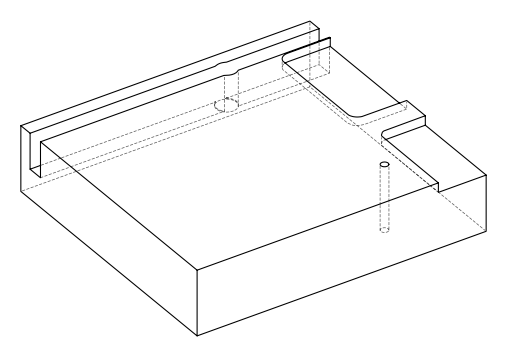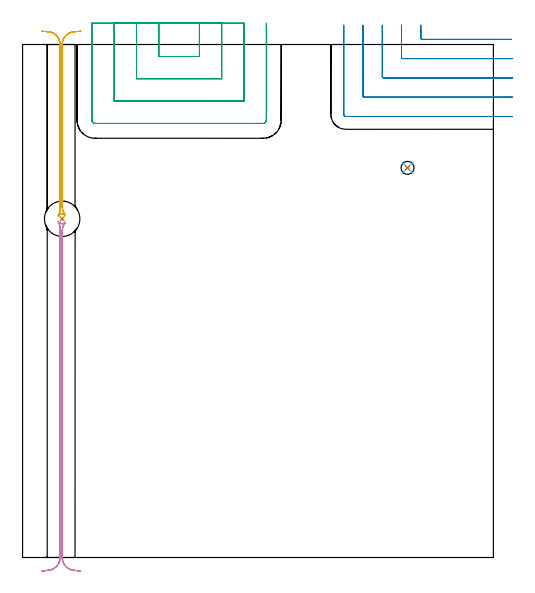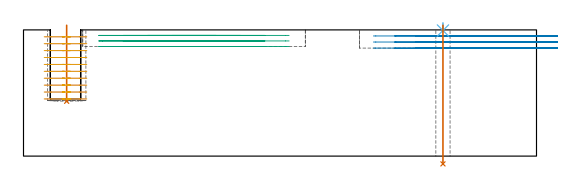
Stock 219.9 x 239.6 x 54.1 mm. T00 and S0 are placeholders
(PLAN: 7 operations, 5 tool changes, 18.8 min)
(1 INDEXABLE_INSERT_DRILL_BLIND_HOLE_FROM_SOLID | STEP1POCKET | NXT0302_004 | 0.13 min | 6496 mm3)
(2 MILL_CORNER_NOTCH_RECTANGULAR | CORNER_NOTCH_RECTANGULAR | NXT0201_011 | Follow Part, ap 3, ae 75% | 2.87 min | 23364 mm3)
(3 MILL_SLOT | SLOT_PARTIAL_RECTANGULAR | UGT0201_131 | Follow Part, ap 3.475, ae 75% | 4.66 min | 29449 mm3)
(4 MILL_RECTANGULAR_SLOT | SLOT_RECTANGULAR | NXT0201_011 | Follow Part, ap 3, ae 75% | 6.97 min | 58086 mm3)
(5 MILL_RECTANGULAR_SLOT_1 | SLOT_RECTANGULAR_1 | NXT0201_011 | Follow Part, ap 3, ae 75% | 3.91 min | 28536 mm3)
(6 SPOT_DRILL | STEP1HOLE | NXT0321_9005460120000 | 0.03 min | 1 mm3)
(7 DRILL_THROUGH_HOLE_INTO_CENTER | STEP1HOLE | UGT0301_183 | 0.24 min | 1571 mm3)
(TOOL NXT0302_004 | Index. Insert Drill 16.5mm [880-D1650L20-05] | D16.5 PA176 FL83 Z2)
(TOOL NXT0201_011 | ENDMILL 12mm [2P460-1200-NA 1630] | D12 FL38 Z6)
(TOOL UGT0201_131 | Carbide End Mill 13.9 | D13.9 FL30 Z4)
(TOOL NXT0321_9005460120000 | NC Spot Drill, 142deg, 12mm, Carbide, Uncoated | D12 PA142 FL30 Z2)
(TOOL UGT0301_183 | Twist Drill 6.1 mm | D6.1 PA118 FL61 Z2)
(OP 1 INDEXABLE_INSERT_DRILL_BLIND_HOLE_FROM_SOLID)
G17 G21 G94 G90
T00 M6
G54
G17 G0 G90 X18.5 Y158.2 S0 M3
G43 Z64.1 H1
G94 G81 G98 Z23.5 F250. R56.1
G80
M5
M2
(OP 2 MILL_CORNER_NOTCH_RECTANGULAR)
G17 G21 G94 G90
T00 M6
G54
G17 G0 G90 X186. Y248.6 S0 M3
G43 Z64.1 H1
Z51.5
G94 G1 Y245.6 F250.
Y242.596 F500.
G3 X186.596 Y242. R0.6
G1 X225.399
X228.399 F250.
G0 Z64.1
X177. Y248.6
Z51.5
G1 Y245.6
Y233.597 F500.
G3 X177.597 Y233. R0.6
G1 X225.9
X228.9 F250.
G0 Z64.1
X168. Y248.6
Z51.5
G1 Y245.6
Y224.597 F500.
G3 X168.597 Y224. R0.6
G1 X225.9
X228.9 F250.
G0 Z64.1
X159. Y248.6
Z51.5
G1 Y245.6
Y215.597 F500.
G3 X159.597 Y215. R0.6
G1 X225.9
X228.9 F250.
G0 Z64.1
X150. Y248.6
Z51.5
G1 Y245.6
Y207. F500.
G3 X151. Y206. R1.
G1 X225.9
X228.9 F250.
G0 Z64.1
X186. Y248.6
Z48.9
G1 Y245.6
Y242.596 F500.
G3 X186.596 Y242. R0.6
G1 X225.399
X228.399 F250.
G0 Z64.1
X177. Y248.6
Z48.9
G1 Y245.6
Y233.597 F500.
G3 X177.597 Y233. R0.6
G1 X225.9
X228.9 F250.
G0 Z64.1
X168. Y248.6
Z48.9
G1 Y245.6
Y224.597 F500.
G3 X168.597 Y224. R0.6
G1 X225.9
X228.9 F250.
G0 Z64.1
X159. Y248.6
Z48.9
G1 Y245.6
Y215.597 F500.
G3 X159.597 Y215. R0.6
G1 X225.9
X228.9 F250.
G0 Z64.1
X150. Y248.6
Z48.9
G1 Y245.6
Y207. F500.
G3 X151. Y206. R1.
G1 X225.9
X228.9 F250.
G0 Z64.1
X186. Y248.6
Z46.3
G1 Y245.6
Y242.596 F500.
G3 X186.596 Y242. R0.6
G1 X225.399
X228.399 F250.
G0 Z64.1
X177. Y248.6
Z46.3
G1 Y245.6
Y233.597 F500.
G3 X177.597 Y233. R0.6
G1 X225.9
X228.9 F250.
G0 Z64.1
X168. Y248.6
Z46.3
G1 Y245.6
Y224.597 F500.
G3 X168.597 Y224. R0.6
G1 X225.9
X228.9 F250.
G0 Z64.1
X159. Y248.6
Z46.3
G1 Y245.6
Y215.597 F500.
G3 X159.597 Y215. R0.6
G1 X225.9
X228.9 F250.
G0 Z64.1
X150. Y248.6
Z46.3
G1 Y245.6
Y207. F500.
G3 X151. Y206. R1.
G1 X225.9
X228.9 F250.
G0 Z64.1
M5
M2
(OP 3 MILL_SLOT)
G17 G21 G94 G90
T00 M6
G54
G17 G0 G90 X63.625 Y249.55 S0 M3
G43 Z64.1 H0
Z51.733
G94 G1 Y246.55 F250.
Y234.025 F500.
X82.575
Y246.55
Y249.55 F250.
X53.2
Y246.55
Y223.6 F500.
X93.
Y246.55
Y249.55 F250.
X42.775
Y246.55
Y213.175 F500.
X103.425
Y246.55
Y249.55 F250.
X32.35
Y246.55
Y204.3 F500.
G3 X33.9 Y202.75 R1.55
G1 X112.3
G3 X113.85 Y204.3 R1.55
G1 Y246.55
Y249.55 F250.
G0 X63.625 Z49.367
G1 Y246.55
Y234.025 F500.
X82.575
Y246.55
Y249.55 F250.
X53.2
Y246.55
Y223.6 F500.
X93.
Y246.55
Y249.55 F250.
X42.775
Y246.55
Y213.175 F500.
X103.425
Y246.55
Y249.55 F250.
X32.35
Y246.55
Y204.3 F500.
G3 X33.9 Y202.75 R1.55
G1 X112.3
G3 X113.85 Y204.3 R1.55
G1 Y246.55
Y249.55 F250.
G0 X63.625 Z47.
G1 Y246.55
Y234.025 F500.
X82.575
Y246.55
Y249.55 F250.
X53.2
Y246.55
Y223.6 F500.
X93.
Y246.55
Y249.55 F250.
X42.775
Y246.55
Y213.175 F500.
X103.425
Y246.55
Y249.55 F250.
X32.35
Y246.55
Y204.3 F500.
G3 X33.9 Y202.75 R1.55
G1 X112.3
G3 X113.85 Y204.3 R1.55
G1 Y246.55
Y249.55 F250.
G0 Z64.1
M5
M2
(OP 4 MILL_RECTANGULAR_SLOT)
G17 G21 G94 G90
T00 M6
G54
G17 G0 G90 X26.886 Y-6.27 S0 M3
G43 Z64.1 H1
Z51.14
G94 G1 X23.901 Y-5.97 F250.
G2 X18.5 Y0. R6. F500.
G1 Y152.465
G2 X20.039 Y156.477 R6.
G1 X20.032 Y156.484
G2 X16.664 Y156.815 R2.3
G1 X16.656 Y156.809
G2 X17.5 Y153.74 R6.
G1 Y0.
G2 X12.099 Y-5.97 R6.
G1 X9.114 Y-6.27 F250.
G0 X26.886 Z48.18
G1 X23.901 Y-5.97
G2 X18.5 Y0. R6. F500.
G1 Y152.465
G2 X20.039 Y156.477 R6.
G1 X20.032 Y156.484
G2 X16.664 Y156.815 R2.3
G1 X16.656 Y156.809
G2 X17.5 Y153.74 R6.
G1 Y0.
G2 X12.099 Y-5.97 R6.
G1 X9.114 Y-6.27 F250.
G0 X26.886 Z45.22
G1 X23.901 Y-5.97
G2 X18.5 Y0. R6. F500.
G1 Y152.465
G2 X20.039 Y156.477 R6.
G1 X20.032 Y156.484
G2 X16.664 Y156.815 R2.3
G1 X16.656 Y156.809
G2 X17.5 Y153.74 R6.
G1 Y0.
G2 X12.099 Y-5.97 R6.
G1 X9.114 Y-6.27 F250.
G0 X26.886 Z42.26
G1 X23.901 Y-5.97
G2 X18.5 Y0. R6. F500.
G1 Y152.465
G2 X20.039 Y156.477 R6.
G1 X20.032 Y156.484
G2 X16.664 Y156.815 R2.3
G1 X16.656 Y156.809
G2 X17.5 Y153.74 R6.
G1 Y0.
G2 X12.099 Y-5.97 R6.
G1 X9.114 Y-6.27 F250.
G0 X26.886 Z39.3
G1 X23.901 Y-5.97
G2 X18.5 Y0. R6. F500.
G1 Y152.465
G2 X20.039 Y156.477 R6.
G1 X20.032 Y156.484
G2 X16.664 Y156.815 R2.3
G1 X16.656 Y156.809
G2 X17.5 Y153.74 R6.
G1 Y0.
G2 X12.099 Y-5.97 R6.
G1 X9.114 Y-6.27 F250.
G0 X26.886 Z36.34
G1 X23.901 Y-5.97
G2 X18.5 Y0. R6. F500.
G1 Y152.465
G2 X20.039 Y156.477 R6.
G1 X20.032 Y156.484
G2 X16.664 Y156.815 R2.3
G1 X16.656 Y156.809
G2 X17.5 Y153.74 R6.
G1 Y0.
G2 X12.099 Y-5.97 R6.
G1 X9.114 Y-6.27 F250.
G0 X26.886 Z33.38
G1 X23.901 Y-5.97
G2 X18.5 Y0. R6. F500.
G1 Y152.465
G2 X20.039 Y156.477 R6.
G1 X20.032 Y156.484
G2 X16.664 Y156.815 R2.3
G1 X16.656 Y156.809
G2 X17.5 Y153.74 R6.
G1 Y0.
G2 X12.099 Y-5.97 R6.
G1 X9.114 Y-6.27 F250.
G0 X26.886 Z30.42
G1 X23.901 Y-5.97
G2 X18.5 Y0. R6. F500.
G1 Y152.465
G2 X20.039 Y156.477 R6.
G1 X20.032 Y156.484
G2 X16.664 Y156.815 R2.3
G1 X16.656 Y156.809
G2 X17.5 Y153.74 R6.
G1 Y0.
G2 X12.099 Y-5.97 R6.
G1 X9.114 Y-6.27 F250.
G0 X26.886 Z27.46
G1 X23.901 Y-5.97
G2 X18.5 Y0. R6. F500.
G1 Y152.465
G2 X20.039 Y156.477 R6.
G1 X20.032 Y156.484
G2 X16.664 Y156.815 R2.3
G1 X16.656 Y156.809
G2 X17.5 Y153.74 R6.
G1 Y0.
G2 X12.099 Y-5.97 R6.
G1 X9.114 Y-6.27 F250.
G0 X26.886 Z24.5
G1 X23.901 Y-5.97
G2 X18.5 Y0. R6. F500.
G1 Y152.465
G2 X20.039 Y156.477 R6.
G1 X20.032 Y156.484
G2 X16.664 Y156.815 R2.3
G1 X16.656 Y156.809
G2 X17.5 Y153.74 R6.
G1 Y0.
G2 X12.099 Y-5.97 R6.
G1 X9.114 Y-6.27 F250.
G0 Z64.1
M5
M2
(OP 5 MILL_RECTANGULAR_SLOT_1)
G17 G21 G94 G90
T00 M6
G54
G17 G0 G90 X8.851 Y245.763 S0 M3
G43 Z64.1 H1
Z51.14
G94 G1 X11.846 Y245.59 F250.
G2 X17.5 Y239.6 R6. F500.
G1 Y162.66
G2 X16.656 Y159.591 R6.
G1 X16.664 Y159.585
G2 X20.032 Y159.916 R2.3
G1 X20.039 Y159.923
G2 X18.5 Y163.935 R6.
G1 Y239.6
G2 X24.154 Y245.59 R6.
G1 X27.149 Y245.763 F250.
G0 X8.851 Z48.18
G1 X11.846 Y245.59
G2 X17.5 Y239.6 R6. F500.
G1 Y162.66
G2 X16.656 Y159.591 R6.
G1 X16.664 Y159.585
G2 X20.032 Y159.916 R2.3
G1 X20.039 Y159.923
G2 X18.5 Y163.935 R6.
G1 Y239.6
G2 X24.154 Y245.59 R6.
G1 X27.149 Y245.763 F250.
G0 X8.851 Z45.22
G1 X11.846 Y245.59
G2 X17.5 Y239.6 R6. F500.
G1 Y162.66
G2 X16.656 Y159.591 R6.
G1 X16.664 Y159.585
G2 X20.032 Y159.916 R2.3
G1 X20.039 Y159.923
G2 X18.5 Y163.935 R6.
G1 Y239.6
G2 X24.154 Y245.59 R6.
G1 X27.149 Y245.763 F250.
G0 X8.851 Z42.26
G1 X11.846 Y245.59
G2 X17.5 Y239.6 R6. F500.
G1 Y162.66
G2 X16.656 Y159.591 R6.
G1 X16.664 Y159.585
G2 X20.032 Y159.916 R2.3
G1 X20.039 Y159.923
G2 X18.5 Y163.935 R6.
G1 Y239.6
G2 X24.154 Y245.59 R6.
G1 X27.149 Y245.763 F250.
G0 X8.851 Z39.3
G1 X11.846 Y245.59
G2 X17.5 Y239.6 R6. F500.
G1 Y162.66
G2 X16.656 Y159.591 R6.
G1 X16.664 Y159.585
G2 X20.032 Y159.916 R2.3
G1 X20.039 Y159.923
G2 X18.5 Y163.935 R6.
G1 Y239.6
G2 X24.154 Y245.59 R6.
G1 X27.149 Y245.763 F250.
G0 X8.851 Z36.34
G1 X11.846 Y245.59
G2 X17.5 Y239.6 R6. F500.
G1 Y162.66
G2 X16.656 Y159.591 R6.
G1 X16.664 Y159.585
G2 X20.032 Y159.916 R2.3
G1 X20.039 Y159.923
G2 X18.5 Y163.935 R6.
G1 Y239.6
G2 X24.154 Y245.59 R6.
G1 X27.149 Y245.763 F250.
G0 X8.851 Z33.38
G1 X11.846 Y245.59
G2 X17.5 Y239.6 R6. F500.
G1 Y162.66
G2 X16.656 Y159.591 R6.
G1 X16.664 Y159.585
G2 X20.032 Y159.916 R2.3
G1 X20.039 Y159.923
G2 X18.5 Y163.935 R6.
G1 Y239.6
G2 X24.154 Y245.59 R6.
G1 X27.149 Y245.763 F250.
G0 X8.851 Z30.42
G1 X11.846 Y245.59
G2 X17.5 Y239.6 R6. F500.
G1 Y162.66
G2 X16.656 Y159.591 R6.
G1 X16.664 Y159.585
G2 X20.032 Y159.916 R2.3
G1 X20.039 Y159.923
G2 X18.5 Y163.935 R6.
G1 Y239.6
G2 X24.154 Y245.59 R6.
G1 X27.149 Y245.763 F250.
G0 X8.851 Z27.46
G1 X11.846 Y245.59
G2 X17.5 Y239.6 R6. F500.
G1 Y162.66
G2 X16.656 Y159.591 R6.
G1 X16.664 Y159.585
G2 X20.032 Y159.916 R2.3
G1 X20.039 Y159.923
G2 X18.5 Y163.935 R6.
G1 Y239.6
G2 X24.154 Y245.59 R6.
G1 X27.149 Y245.763 F250.
G0 X8.851 Z24.5
G1 X11.846 Y245.59
G2 X17.5 Y239.6 R6. F500.
G1 Y162.66
G2 X16.656 Y159.591 R6.
G1 X16.664 Y159.585
G2 X20.032 Y159.916 R2.3
G1 X20.039 Y159.923
G2 X18.5 Y163.935 R6.
G1 Y239.6
G2 X24.154 Y245.59 R6.
G1 X27.149 Y245.763 F250.
G0 Z64.1
M5
M2
(OP 6 SPOT_DRILL)
G17 G21 G94 G90
T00 M6
G54
G17 G0 G90 X179.8 Y182. S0 M3
G43 Z64.1 H0
G94 G81 G98 Z53.837 F250. R57.1
G80
M5
M2
(OP 7 DRILL_THROUGH_HOLE_INTO_CENTER)
G17 G21 G94 G90
T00 M6
G54
G17 G0 G90 X179.8 Y182. S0 M3
G43 Z64.1 H0
G94 G73 G98 Z-3.333 F250. Q5.743 R56.1
G80
M5
M2
